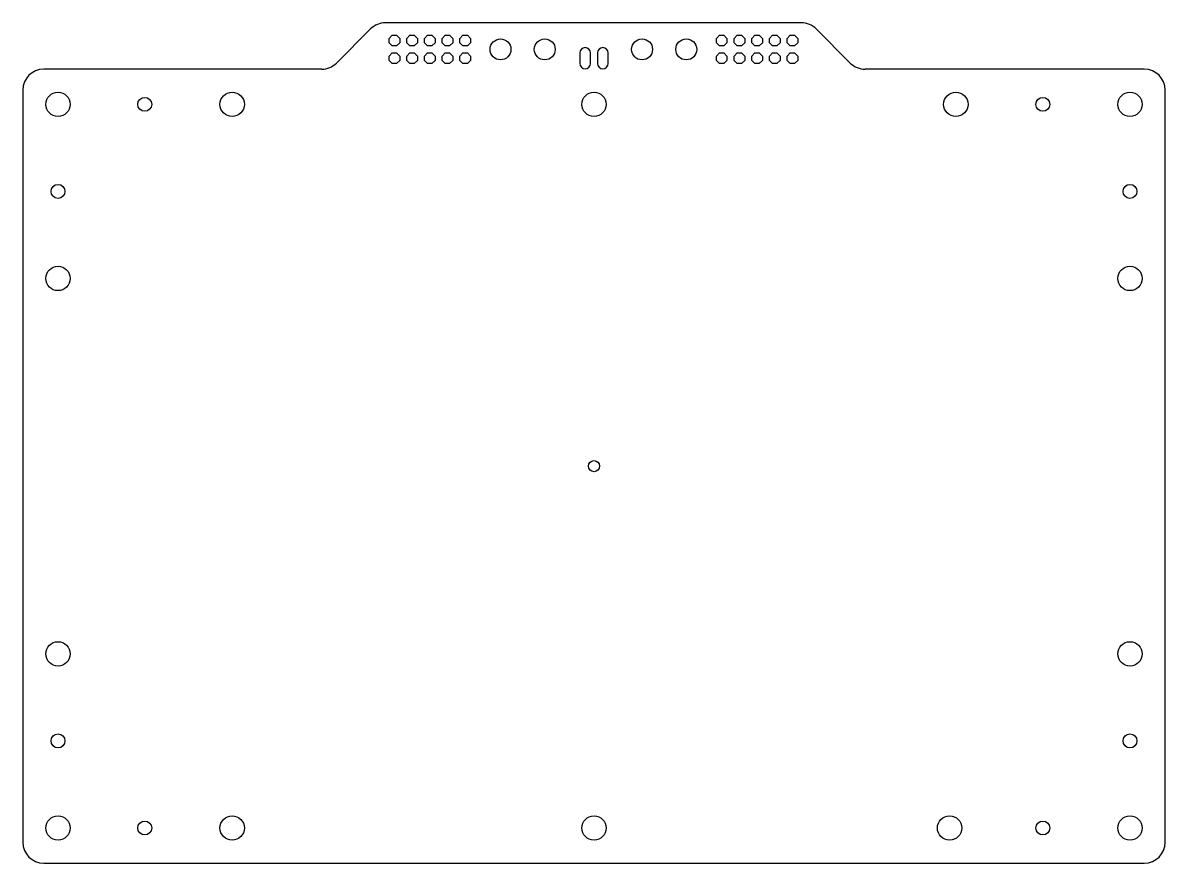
# Model space of a CAD drawing. Extents: x 0 to 164, y 0 to 121.
import ezdxf

# ---------------------------------------------------------------- set-up
doc = ezdxf.new("R2010")
doc.units = 0
doc.layers.add('17', color=110, linetype='CONTINUOUS')
doc.layers.add('20', color=31, linetype='CONTINUOUS')

# ---------------------------------------------------------------- blocks, each defined once
blk = doc.blocks.new('OCTAGONP')
blk.add_lwpolyline([(-0.5, -0.2071), (-0.5, 0.2071), (-0.2071, 0.5), (0.2071, 0.5), (0.5, 0.2071), (0.5, -0.2071), (0.2071, -0.5), (-0.2071, -0.5)], close=True)
blk = doc.blocks.new('LONGP100')
blk.add_lwpolyline([(-0.5, -0.5), (0.5, -0.5, 1), (0.5, 0.5), (-0.5, 0.5, 1)], format="xyb", close=True)

msp = doc.modelspace()

# ---------------------------------------------------------------- linework, layer by layer
at = {"layer": '20'}
for p, q in [((49.9213, 119.7713), (45.0287, 114.8787)), ((111.7874, 120.65), (52.0426, 120.65)), ((118.8013, 114.8787), (113.9087, 119.7713)), ((42.9074, 114), (3, 114)), ((161, 114), (120.9226, 114)), ((0, 111), (0, 3)), ((164, 3), (164, 111)), ((3, 0), (161, 0))]:
    msp.add_line(p, q, dxfattribs=at)
for centre, radius in [((68.58, 116.84), 1.5), ((74.93, 116.84), 1.5), ((88.9, 116.84), 1.5), ((95.25, 116.84), 1.5), ((5.05, 108.95), 1.75), ((17.5, 108.95), 1), ((30.05, 108.95), 1.75), ((82, 108.95), 1.75), ((133.95, 108.95), 1.75), ((146.45, 108.95), 1), ((158.95, 108.95), 1.75), ((5.05, 96.45), 1), ((158.95, 96.45), 1), ((5.05, 83.95), 1.75), ((158.95, 83.95), 1.75), ((82, 57), 0.8), ((5.05, 30.05), 1.75), ((158.95, 30.05), 1.75), ((5.05, 17.55), 1), ((158.95, 17.55), 1), ((5.05, 5.05), 1.75), ((30.05, 5.05), 1.75), ((82, 5.05), 1.75), ((133.05, 5.05), 1.75), ((158.95, 5.05), 1.75), ((17.5, 5.05), 1), ((146.45, 5.05), 1)]:
    msp.add_circle(centre, radius, dxfattribs=at)
for centre, start, end in [((52.0426, 117.65), 90, 135), ((111.7874, 117.65), 45.0001, 90), ((42.9074, 117), 270, 314.9999), ((120.9226, 117), 225, 270), ((3, 111), 90, 180), ((161, 111), 0, 90), ((3, 3), 180, 270), ((161, 3), 270, 0)]:
    msp.add_arc(centre, 3, start, end, dxfattribs=at)

# ---------------------------------------------------------------- block references
at = {"layer": '17', "xscale": 1.524, "yscale": 1.524}
for name, p, rotation in [('OCTAGONP', (53.34, 118.11), 180), ('OCTAGONP', (55.88, 118.11), 180), ('OCTAGONP', (58.42, 118.11), 180), ('OCTAGONP', (60.96, 118.11), 180), ('OCTAGONP', (63.5, 118.11), 180), ('OCTAGONP', (100.33, 118.11), 180), ('OCTAGONP', (102.87, 118.11), 180), ('OCTAGONP', (105.41, 118.11), 180), ('OCTAGONP', (107.95, 118.11), 180), ('OCTAGONP', (110.49, 118.11), 180), ('LONGP100', (80.73, 115.57), 270), ('LONGP100', (83.27, 115.57), 270), ('OCTAGONP', (53.34, 115.57), 180), ('OCTAGONP', (55.88, 115.57), 180), ('OCTAGONP', (58.42, 115.57), 180), ('OCTAGONP', (60.96, 115.57), 180), ('OCTAGONP', (63.5, 115.57), 180), ('OCTAGONP', (100.33, 115.57), 180), ('OCTAGONP', (102.87, 115.57), 180), ('OCTAGONP', (105.41, 115.57), 180), ('OCTAGONP', (107.95, 115.57), 180), ('OCTAGONP', (110.49, 115.57), 180)]:
    msp.add_blockref(name, p, dxfattribs=dict(at, rotation=rotation))

doc.saveas('drawing.dxf')
